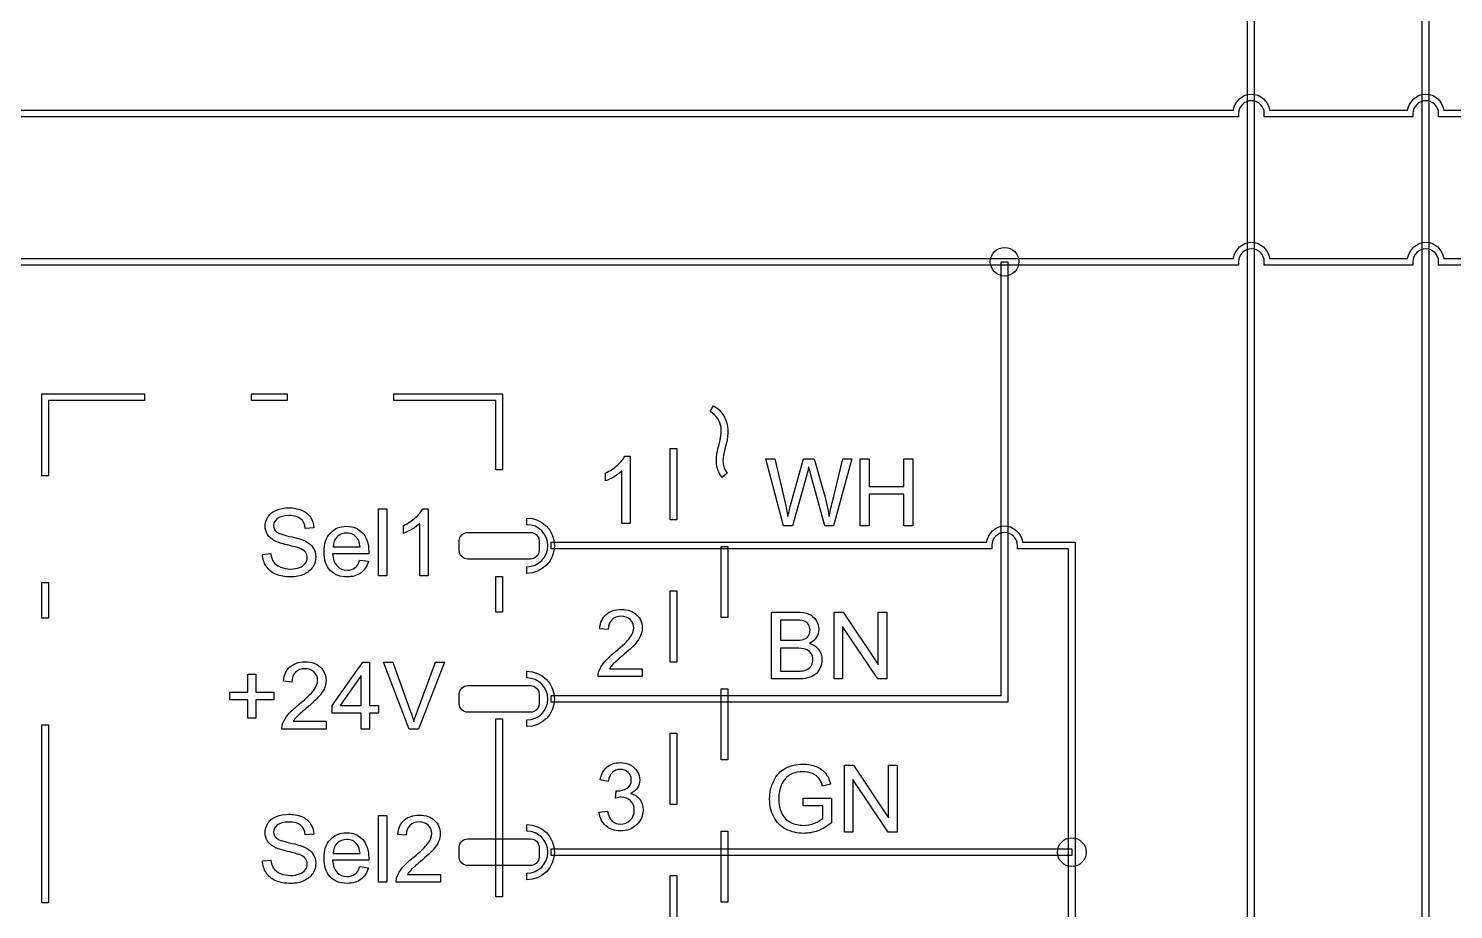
# Model space of a CAD drawing. Extents: x 55 to 793, y 34 to 1048.
# Drawn here: x 252.1 to 394.5, y 685.1 to 773.1 of the extents above; entities that cross this region are included whole.
import ezdxf

# ---------------------------------------------------------------- set-up
doc = ezdxf.new("R2010")
doc.units = 0
doc.layers.add('1', color=7, linetype='CONTINUOUS')

msp = doc.modelspace()

# ---------------------------------------------------------------- linework, layer by layer
at = {"layer": '1', "color": 7}
for points in [[(358.19271, 660.512763), (373.937502, 660.512763), (373.937502, 818.976306), (420.994792, 818.976306), (420.994792, 818.309639), (374.604168, 818.309639), (374.604168, 659.846097), (357.664065, 659.846097), (357.664065, 660.17943)], [(358.19271, 645.203433), (391.382813, 645.203433), (391.382813, 805.302389), (421.226563, 805.302389), (421.226563, 804.635723), (392.04948, 804.635723), (392.04948, 644.536767), (357.664065, 644.536767), (357.664065, 644.8701)], [(92.710325, 764.259437), (92.710325, 764.926103), (372.515005, 764.926103)], [(373.04365, 764.59277), (373.04365, 764.259437), (92.710325, 764.259437)], [(390.457712, 764.59277), (390.457712, 764.259437), (375.608755, 764.259437), (375.608755, 764.59277)], [(376.1374, 764.926103), (389.929067, 764.926103)], [(393.551463, 764.926103), (420.99417, 764.926103), (420.99417, 764.259437), (393.022816, 764.259437), (393.022816, 764.59277)], [(92.710325, 749.454097), (92.710325, 750.120763), (372.515005, 750.120763)], [(373.04365, 749.78743), (373.04365, 749.454097), (92.710325, 749.454097)], [(390.457712, 749.78743), (390.457712, 749.454097), (375.608755, 749.454097), (375.608755, 749.78743)], [(376.1374, 750.120763), (389.929067, 750.120763)], [(393.551463, 750.120763), (420.99417, 750.120763), (420.99417, 749.454097), (393.022816, 749.454097), (393.022816, 749.78743)], [(320.240875, 734.816707), (320.571604, 735.394827)], [(321.329417, 733.230707), (321.329417, 733.233373)], [(311.71357, 730.360021), (312.242222, 730.360021), (312.242222, 723.65176)], [(327.573241, 723.4091), (325.800434, 730.090018), (326.707345, 730.090018), (327.723633, 725.710508)], [(328.306974, 725.578348), (329.578473, 730.090018), (330.644892, 730.090018), (331.601934, 726.708544)], [(332.454158, 725.797095), (333.502348, 730.090018), (334.39103, 730.090018), (332.558977, 723.4091), (331.706753, 723.4091), (330.298534, 728.49954)], [(309.781256, 727.889995), (309.781256, 728.682956)], [(312.242222, 723.65176), (311.4219, 723.65176), (311.4219, 728.878917)], [(321.946604, 728.670868), (321.428375, 728.248927)], [(329.89293, 728.49954), (328.475595, 723.4091), (327.573241, 723.4091)], [(291.535167, 725.117362), (292.063819, 725.117362), (292.063819, 718.4091)], [(289.602852, 722.647336), (289.602852, 723.440296)], [(292.063819, 718.4091), (291.243501, 718.4091), (291.243501, 723.636258)], [(301.93683, 723.519437), (301.93683, 724.186103)], [(280.636901, 723.207876), (279.789236, 723.144075)], [(295.17283, 720.93143), (295.17283, 721.904763)], [(296.02083, 722.75143), (302.298163, 722.75143)], [(303.14483, 721.904763), (303.14483, 720.93143)], [(275.519008, 720.555561), (276.353005, 720.628477)], [(286.12458, 720.619363), (282.515163, 720.619363)], [(282.560176, 721.293835), (285.262689, 721.293835)], [(348.377606, 721.44343), (348.377606, 721.110097), (304.35417, 721.110097), (304.35417, 721.776763), (347.848961, 721.776763)], [(356.046877, 544.427808), (356.046877, 721.110097), (350.940106, 721.110097), (350.940106, 721.44343)], [(351.468751, 721.776763), (356.713543, 721.776763), (356.713543, 544.427808), (356.046877, 544.427808)], [(285.254129, 719.967678), (285.253569, 719.967677)], [(285.253569, 719.967677), (286.101234, 719.862861)], [(302.298163, 720.084763), (296.02083, 720.084763)], [(301.93683, 718.652249), (301.93683, 719.318916)], [(326.370102, 708.102597), (326.370102, 714.783516), (328.876642, 714.783516)], [(328.589529, 713.995113), (327.254227, 713.995113), (327.254227, 711.976254)], [(310.045584, 713.034666), (309.202476, 713.121253)], [(327.254227, 711.976254), (328.698905, 711.976254)], [(328.799167, 711.187851), (327.254227, 711.187851), (327.254227, 708.891)], [(290.18013, 703.102597), (287.591563, 709.783516), (288.548601, 709.783516), (290.284957, 704.930053)], [(290.995901, 704.930053), (292.800604, 709.783516), (293.702961, 709.783516), (291.087048, 703.102597), (290.18013, 703.102597)], [(313.463591, 709.133665), (313.463591, 708.345262), (309.047523, 708.345262)], [(310.186861, 709.133665), (313.463591, 709.133665)], [(278.452399, 707.792001), (277.609295, 707.878588)], [(301.93683, 708.208767), (301.93683, 708.875433)], [(328.917658, 708.102601), (326.370102, 708.102597)], [(327.254227, 708.891), (328.917658, 708.891)], [(295.17283, 705.6221), (295.17283, 706.5941)], [(296.02083, 707.4421), (302.298163, 707.4421)], [(303.14483, 706.5941), (303.14483, 705.6221)], [(302.298163, 704.775433), (296.02083, 704.775433)], [(281.870378, 703.891), (281.870378, 703.102597), (277.454309, 703.102597)], [(278.593679, 703.891), (281.870378, 703.891)], [(301.93683, 703.344183), (301.93683, 704.01085)], [(310.059251, 697.869484), (309.238929, 698.015315)], [(310.774757, 696.201484), (310.865904, 696.921529)], [(332.26275, 697.60852), (331.465214, 697.389797)], [(309.156899, 694.802414), (309.977222, 694.911784)], [(329.5329, 695.41651), (329.5329, 696.200356), (332.363011, 696.204889), (332.363011, 693.725749)], [(331.497115, 694.172383), (331.497115, 695.41651), (329.5329, 695.41651)], [(301.93683, 692.899437), (301.93683, 693.566103)], [(280.636901, 692.594875), (279.789236, 692.531076)], [(289.867211, 692.485499), (289.024093, 692.572083)], [(296.02083, 692.13277), (302.298163, 692.13277)], [(282.560176, 690.680831), (285.262689, 690.680831)], [(295.17283, 690.31277), (295.17283, 691.28477)], [(303.14483, 691.28477), (303.14483, 690.31277)], [(275.519008, 689.942557), (276.353005, 690.015475)], [(286.12458, 690.006351), (282.515163, 690.006351)], [(285.253569, 689.354673), (286.101234, 689.249849)], [(285.254129, 689.354666), (285.253569, 689.354673)], [(302.298163, 689.466103), (296.02083, 689.466103)], [(293.285189, 688.584499), (293.285189, 687.796096), (288.86912, 687.796096)], [(290.008491, 688.584496), (293.285189, 688.584499)], [(301.93683, 688.034853), (301.93683, 688.70152)]]:
    msp.add_lwpolyline(points, dxfattribs=at)
for points in [[(304.35417, 705.775437), (304.35417, 706.442103), (349.325524, 706.442103), (349.325524, 749.788457), (349.99219, 749.788457), (349.99219, 705.775437)], [(253.482224, 728.399948), (253.482224, 736.584843), (263.740036, 736.584843), (263.740036, 735.918176), (254.148891, 735.918176), (254.148891, 728.399948)], [(274.406702, 735.918176), (274.406702, 736.584843), (277.963994, 736.584843), (277.963994, 735.918176)], [(298.83639, 729.011927), (298.83639, 735.918176), (288.630661, 735.918176), (288.630661, 736.584843), (299.503056, 736.584843), (299.503056, 729.011927)], [(316.240875, 724.019698), (316.240875, 731.129067), (316.907542, 731.129067), (316.907542, 724.019698)], [(335.242808, 723.4091), (335.242808, 730.090018), (336.126933, 730.090018), (336.126933, 727.346558), (339.599631, 727.346558), (339.599631, 730.090018), (340.483755, 730.090018), (340.483755, 723.4091), (339.599631, 723.4091), (339.599631, 726.558155), (336.126933, 726.558155), (336.126933, 723.4091)], [(287.111538, 718.4091), (287.111538, 725.090018), (287.931869, 725.090018), (287.931869, 718.4091)], [(275.519008, 720.555561)], [(282.560176, 721.293835)], [(321.355458, 714.238635), (321.355458, 721.34801), (322.022125, 721.34801), (322.022125, 714.238448)], [(253.482224, 714.17599), (253.482224, 717.733282), (254.148891, 717.733282), (254.148891, 714.17599)], [(298.83639, 714.790573), (298.83639, 718.34526), (299.503056, 718.34526), (299.503056, 714.790573)], [(301.93683, 718.652249)], [(316.240875, 709.795802), (316.240875, 716.907782), (316.907542, 716.907782), (316.907542, 709.795802)], [(332.622853, 708.102597), (332.622853, 714.783516), (333.529765, 714.783516), (337.038921, 709.538129), (337.038921, 714.783516), (337.886587, 714.783516), (337.886587, 708.102597), (336.979675, 708.102597), (333.470519, 713.352542), (333.470519, 708.102597)], [(285.378115, 703.102597), (285.378115, 704.702191), (282.479643, 704.702191), (282.479643, 705.454135), (285.528502, 709.783516), (286.198433, 709.783516), (286.198433, 705.454135), (287.100791, 705.454135), (287.100791, 704.702191), (286.198433, 704.702191), (286.198433, 703.102597)], [(274.058946, 704.182665), (274.058946, 706.014676), (272.240566, 706.014676), (272.240566, 706.780293), (274.058946, 706.780293), (274.058946, 708.598633), (274.833695, 708.598633), (274.833695, 706.780293), (276.652071, 706.780293), (276.652071, 706.014676), (274.833695, 706.014676), (274.833695, 704.182665)], [(285.378115, 705.454135), (285.378115, 708.466473), (283.286294, 705.454135)], [(321.355458, 700.014553), (321.355458, 707.126531), (322.022125, 707.126531), (322.022125, 700.014553)], [(253.482224, 685.733283), (253.482224, 703.509324), (254.148891, 703.509324), (254.148891, 685.733283)], [(298.83639, 686.345261), (298.83639, 704.123906), (299.503056, 704.123906), (299.503056, 686.345261)], [(301.93683, 703.344183)], [(316.240875, 695.574386), (316.240875, 702.686365), (316.907542, 702.686365), (316.907542, 695.574386)], [(333.656998, 692.796096), (333.656998, 699.477014), (334.56391, 699.477014), (338.073066, 694.231627), (338.073066, 699.477014), (338.920732, 699.477014), (338.920732, 692.796096), (338.013821, 692.796096), (334.504664, 698.046039), (334.504664, 692.796096)], [(309.156896, 694.802459)], [(287.111538, 687.796096), (287.111538, 694.477014), (287.931869, 694.477014), (287.931869, 687.796096)], [(321.355458, 685.793198), (321.355458, 692.905178), (322.022125, 692.905178), (322.022125, 685.793136)], [(282.560176, 690.680831)], [(304.35417, 690.466097), (304.35417, 691.132763), (356.38021, 691.132763), (356.38021, 690.466097)], [(275.519008, 689.942562)], [(301.93683, 688.034853)], [(316.240875, 681.353032), (316.240875, 688.462406), (316.907542, 688.462406), (316.907542, 681.353032)]]:
    msp.add_lwpolyline(points, close=True, dxfattribs=at)
for points in [[(372.515005, 764.926103), (372.692957, 765.817977), (373.385293, 766.540687), (374.327504, 766.540687)], [(374.327504, 766.540687), (375.269716, 766.540687), (375.959698, 765.817814), (376.1374, 764.926103)], [(389.929067, 764.926103), (390.106833, 765.817814), (390.798419, 766.540687), (391.741567, 766.540687)], [(391.741567, 766.540687), (392.683779, 766.540687), (393.37376, 765.817814), (393.551463, 764.926103)], [(374.327504, 765.87402), (373.615542, 765.87402), (373.04365, 765.304401), (373.04365, 764.59277)], [(375.608755, 764.59277), (375.608755, 765.304733), (375.039467, 765.87402), (374.327504, 765.87402)], [(391.741567, 765.87402), (391.028001, 765.87402), (390.457712, 765.304733), (390.457712, 764.59277)], [(393.022816, 764.59277), (393.022816, 765.304733), (392.453529, 765.87402), (391.741567, 765.87402)], [(348.226167, 749.78743), (348.226167, 750.578097), (348.8675, 751.21943), (349.6595, 751.21943)], [(349.6595, 751.21943), (350.450167, 751.21943), (351.0915, 750.578097), (351.0915, 749.78743)], [(372.515005, 750.120763), (372.692957, 751.012637), (373.385293, 751.735347), (374.327504, 751.735347)], [(374.327504, 751.06868), (373.615542, 751.06868), (373.04365, 750.499061), (373.04365, 749.78743)], [(374.327504, 751.735347), (375.269716, 751.735347), (375.959698, 751.012474), (376.1374, 750.120763)], [(375.608755, 749.78743), (375.608755, 750.499393), (375.039467, 751.06868), (374.327504, 751.06868)], [(389.929067, 750.120763), (390.106833, 751.012474), (390.798419, 751.735347), (391.741567, 751.735347)], [(391.741567, 751.06868), (391.028001, 751.06868), (390.457712, 750.499393), (390.457712, 749.78743)], [(391.741567, 751.735347), (392.683779, 751.735347), (393.37376, 751.012474), (393.551463, 750.120763)], [(393.022816, 749.78743), (393.022816, 750.499393), (392.453529, 751.06868), (391.741567, 751.06868)], [(349.6595, 748.35543), (348.8675, 748.35543), (348.226167, 748.996763), (348.226167, 749.78743)], [(351.0915, 749.78743), (351.0915, 748.996763), (350.450167, 748.35543), (349.6595, 748.35543)], [(321.329417, 733.233373), (321.232629, 733.88316), (320.812505, 734.49084), (320.240875, 734.816707)], [(320.571604, 735.394827), (321.326825, 734.964307), (321.859824, 734.194653), (321.988271, 733.332333)], [(321.988271, 733.332333), (322.131004, 732.421133), (321.80407, 731.557813), (321.634104, 730.769827)], [(320.983062, 730.907787), (321.166078, 731.756267), (321.436064, 732.54988), (321.329417, 733.230707)], [(321.428375, 728.248927), (320.737928, 729.100304), (320.800047, 730.059304), (320.983062, 730.907787)], [(321.634104, 730.769827), (321.464138, 729.981848), (321.415301, 729.326009), (321.946604, 728.670868)], [(309.781256, 728.682956), (310.240028, 728.898665), (310.641074, 729.159947), (310.984394, 729.466801)], [(310.984394, 729.466801), (311.327714, 729.773656), (311.570773, 730.071396), (311.71357, 730.360021)], [(330.088896, 729.283386), (330.019016, 728.976532), (329.953694, 728.71525), (329.89293, 728.49954)], [(330.298534, 728.49954), (330.180043, 728.924883), (330.110163, 729.186165), (330.088896, 729.283386)], [(310.642594, 728.313819), (310.323579, 728.125453), (310.036467, 727.984179), (309.781256, 727.889995)], [(311.4219, 728.878917), (311.224415, 728.690551), (310.964646, 728.502185), (310.642594, 728.313819)], [(331.601934, 726.708544), (331.841955, 725.870011), (332.015134, 725.081608), (332.121472, 724.343335)], [(276.061339, 724.306172), (276.252743, 724.600874), (276.532258, 724.824179), (276.899883, 724.976087)], [(276.899883, 724.976087), (277.267509, 725.127995), (277.676152, 725.203949), (278.125814, 725.203949)], [(278.125814, 725.203949), (278.621039, 725.203949), (279.057025, 725.123438), (279.43377, 724.962415)], [(279.43377, 724.962415), (279.813547, 724.804431), (280.105218, 724.570492), (280.308781, 724.2606)], [(290.805995, 724.224142), (291.14931, 724.530996), (291.392367, 724.828736), (291.535167, 725.117362)], [(327.723633, 725.710508), (327.83301, 725.251745), (327.927195, 724.796021), (328.006189, 724.343335)], [(328.006189, 724.343335), (328.17633, 725.057303), (328.276591, 725.468974), (328.306974, 725.578348)], [(332.121472, 724.343335), (332.206543, 724.765639), (332.317438, 725.250226), (332.454158, 725.797095)], [(275.774219, 723.362823), (275.774219, 723.700059), (275.869926, 724.014508), (276.061339, 724.306172)], [(276.006646, 722.528847), (275.851695, 722.777977), (275.774219, 723.055968), (275.774219, 723.362823)], [(276.99103, 724.12844), (276.747973, 723.933997), (276.626444, 723.69854), (276.626444, 723.422067)], [(276.626444, 723.422067), (276.626444, 723.182052), (276.713035, 722.984572), (276.886217, 722.829626)], [(278.162267, 724.424661), (277.627539, 724.424661), (277.237127, 724.32592), (276.99103, 724.12844)], [(279.324397, 724.101096), (279.063109, 724.316806), (278.675732, 724.424661), (278.162267, 724.424661)], [(279.789236, 723.144075), (279.743636, 723.56638), (279.58869, 723.885387), (279.324397, 724.101096)], [(280.308781, 724.2606), (280.512336, 723.950707), (280.62171, 723.599799), (280.636901, 723.207876)], [(282.295856, 722.683794), (282.715127, 723.133442), (283.25897, 723.358266), (283.927386, 723.358266)], [(283.927386, 723.358266), (284.574531, 723.358266), (285.103183, 723.138), (285.513342, 722.697466)], [(289.602852, 723.440296), (290.061624, 723.656006), (290.462672, 723.917288), (290.805995, 724.224142)], [(291.243501, 723.636258), (291.046017, 723.447892), (290.786249, 723.259526), (290.464196, 723.07116)], [(301.93683, 724.186103), (303.452869, 724.186103), (304.68683, 722.943489), (304.68683, 721.420478)], [(304.020163, 721.420478), (304.020163, 722.585465), (303.090121, 723.519437), (301.93683, 723.519437)], [(347.848961, 721.776763), (348.026622, 722.66918), (348.716144, 723.393951), (349.658857, 723.393951)], [(349.658857, 723.393951), (350.601482, 723.393951), (351.291243, 722.668895), (351.468751, 721.776763)], [(276.72215, 721.909062), (276.403138, 722.076161), (276.164636, 722.282756), (276.006646, 722.528847)], [(278.011881, 721.489796), (277.398158, 721.638666), (276.968248, 721.778421), (276.72215, 721.909062)], [(276.886217, 722.829626), (277.056358, 722.674679), (277.49994, 722.515176), (278.21696, 722.351115)], [(278.21696, 722.351115), (278.93702, 722.190093), (279.43073, 722.048818), (279.69809, 721.927292)], [(279.69809, 721.927292), (280.086986, 721.74804), (280.374101, 721.520178), (280.559434, 721.243705)], [(281.666938, 720.787981), (281.666938, 721.602209), (281.876578, 722.234146), (282.295856, 722.683794)], [(282.984015, 722.305543), (282.728807, 722.053375), (282.587527, 721.716139), (282.560176, 721.293835)], [(283.936492, 722.683794), (283.559756, 722.683794), (283.242263, 722.55771), (282.984015, 722.305543)], [(284.952783, 722.209841), (284.691495, 722.525809), (284.352731, 722.683794), (283.936492, 722.683794)], [(285.262689, 721.293835), (285.226245, 721.700948), (285.122943, 722.006284), (284.952783, 722.209841)], [(285.513342, 722.697466), (285.923501, 722.256933), (286.12858, 721.637148), (286.12858, 720.838111)], [(290.464196, 723.07116), (290.145184, 722.882794), (289.858069, 722.741519), (289.602852, 722.647336)], [(295.17283, 721.904763), (295.17283, 722.370097), (295.554163, 722.75143), (296.02083, 722.75143)], [(302.298163, 722.75143), (302.763496, 722.75143), (303.14483, 722.370097), (303.14483, 721.904763)], [(349.658857, 722.727284), (348.947226, 722.727284), (348.377606, 722.155061), (348.377606, 721.44343)], [(350.940106, 721.44343), (350.940106, 722.155393), (350.370488, 722.727284), (349.658857, 722.727284)], [(275.883593, 719.352449), (275.652689, 719.707914), (275.531161, 720.108952), (275.519008, 720.555561)], [(276.353005, 720.628477), (276.392471, 720.294279), (276.483618, 720.019325), (276.626444, 719.803616)], [(279.201344, 721.166232), (279.022091, 721.236109), (278.625603, 721.343964), (278.011881, 721.489796)], [(279.802916, 720.769751), (279.681387, 720.927736), (279.480864, 721.059896), (279.201344, 721.166232)], [(279.985209, 720.222882), (279.985209, 720.432515), (279.924445, 720.614805), (279.802916, 720.769751)], [(280.559434, 721.243705), (280.744767, 720.970271), (280.837433, 720.654302), (280.837433, 720.295799)], [(282.286736, 718.951412), (281.873538, 719.388908), (281.666938, 720.001097), (281.666938, 720.787981)], [(282.515163, 720.619363), (282.545563, 720.087685), (282.695958, 719.680571), (282.966348, 719.398022)], [(286.12858, 720.838111), (286.12858, 720.789501), (286.127247, 720.716585), (286.12458, 720.619363)], [(296.02083, 720.084763), (295.554163, 720.084763), (295.17283, 720.466097), (295.17283, 720.93143)], [(301.93683, 719.318916), (303.090121, 719.318916), (304.020163, 720.255492), (304.020163, 721.420478)], [(304.68683, 721.420478), (304.68683, 719.897468), (303.452869, 718.652249), (301.93683, 718.652249)], [(303.14483, 720.93143), (303.14483, 720.466097), (302.763496, 720.084763), (302.298163, 720.084763)], [(276.84519, 718.559489), (276.438071, 718.735702), (276.117539, 719.000023), (275.883593, 719.352449)], [(276.626444, 719.803616), (276.772275, 719.590945), (276.997105, 719.417769), (277.300936, 719.28409)], [(277.300936, 719.28409), (277.604757, 719.153449), (277.946556, 719.088129), (278.326333, 719.088129)], [(278.326333, 719.088129), (278.663577, 719.088129), (278.961323, 719.138258), (279.219571, 719.238518)], [(279.219571, 719.238518), (279.477819, 719.338777), (279.669227, 719.475494), (279.793796, 719.64867)], [(280.532088, 719.288648), (280.328524, 718.975717), (280.035333, 718.731145), (279.652516, 718.554932)], [(279.793796, 719.64867), (279.921405, 719.824883), (279.985209, 720.016287), (279.985209, 720.222882)], [(280.837433, 720.295799), (280.837433, 719.940334), (280.735651, 719.604617), (280.532088, 719.288648)], [(282.966348, 719.398022), (283.236747, 719.115473), (283.573991, 718.974199), (283.978079, 718.974199)], [(283.978079, 718.974199), (284.27886, 718.974199), (284.535589, 719.053191), (284.748264, 719.211175)], [(284.748264, 719.211175), (284.960939, 719.36916), (285.129561, 719.621327), (285.254129, 719.967678)], [(286.101234, 719.862861), (285.967554, 719.367641), (285.719941, 718.983313), (285.358395, 718.709879)], [(278.367346, 718.295169), (277.762743, 718.295169), (277.255358, 718.383276), (276.84519, 718.559489)], [(279.652516, 718.554932), (279.27274, 718.381757), (278.84435, 718.295169), (278.367346, 718.295169)], [(283.972959, 718.299727), (283.26505, 718.299727), (282.702975, 718.516955), (282.286736, 718.951412)], [(285.358395, 718.709879), (284.996841, 718.436444), (284.535029, 718.299727), (283.972959, 718.299727)], [(309.854176, 714.556784), (310.230916, 714.887944), (310.736781, 715.053524), (311.371772, 715.053524)], [(311.371772, 715.053524), (312.012839, 715.053524), (312.520223, 714.875791), (312.893925, 714.520326)], [(328.876642, 714.783516), (329.387065, 714.783516), (329.795706, 714.715157), (330.102568, 714.57844)], [(309.202476, 713.121253), (309.2602, 713.750152), (309.477433, 714.228663), (309.854176, 714.556784)], [(310.405614, 714.01903), (310.168633, 713.782053), (310.048623, 713.453932), (310.045584, 713.034666)], [(311.353542, 714.374495), (310.958573, 714.374495), (310.642597, 714.256007), (310.405614, 714.01903)], [(312.260454, 714.037259), (312.029548, 714.262083), (311.727245, 714.374495), (311.353542, 714.374495)], [(312.61137, 713.216955), (312.61137, 713.542039), (312.494398, 713.815473), (312.260454, 714.037259)], [(312.893925, 714.520326), (313.267627, 714.164861), (313.454479, 713.724328), (313.454479, 713.198726)], [(329.605817, 713.899411), (329.408332, 713.963212), (329.069569, 713.995113), (328.589529, 713.995113)], [(330.061552, 713.55306), (329.955214, 713.723197), (329.803302, 713.838648), (329.605817, 713.899411)], [(330.221059, 712.969733), (330.221059, 713.191519), (330.16789, 713.385961), (330.061552, 713.55306)], [(330.102568, 714.57844), (330.412467, 714.444761), (330.654007, 714.236647), (330.827186, 713.954098)], [(330.827186, 713.954098), (331.003403, 713.674587), (331.091512, 713.381404), (331.091512, 713.07455)], [(310.756531, 710.815288), (311.482668, 711.410768), (311.973341, 711.881683), (312.228552, 712.228034)], [(312.228552, 712.228034), (312.483764, 712.577422), (312.61137, 712.907063), (312.61137, 713.216955)], [(313.290414, 712.410323), (313.181038, 712.152079), (312.998744, 711.880164), (312.743533, 711.594576)], [(313.454479, 713.198726), (313.454479, 712.931368), (313.39979, 712.668567), (313.290414, 712.410323)], [(328.698905, 711.976254), (329.090837, 711.976254), (329.371873, 712.002079), (329.542014, 712.053727)], [(329.542014, 712.053727), (329.766843, 712.120566), (329.935465, 712.231459), (330.04788, 712.386406)], [(330.04788, 712.386406), (330.163332, 712.541352), (330.221059, 712.735794), (330.221059, 712.969733)], [(330.859087, 712.267918), (330.704137, 712.015751), (330.470194, 711.812194), (330.157256, 711.657247)], [(331.091512, 713.07455), (331.091512, 712.788963), (331.014037, 712.520085), (330.859087, 712.267918)], [(309.680996, 709.80358), (309.930131, 710.095244), (310.288643, 710.43248), (310.756531, 710.815288)], [(312.743533, 711.594576), (312.49136, 711.308989), (312.070565, 710.917066), (311.481148, 710.418808)], [(329.774439, 711.07392), (329.54961, 711.149874), (329.224519, 711.187851), (328.799167, 711.187851)], [(330.307649, 710.686559), (330.180043, 710.871884), (330.002306, 711.001004), (329.774439, 711.07392)], [(330.157256, 711.657247), (330.561341, 711.538759), (330.87124, 711.336721), (331.086954, 711.051134)], [(330.499057, 710.03943), (330.499057, 710.288559), (330.435255, 710.504269), (330.307649, 710.686559)], [(331.086954, 711.051134), (331.305707, 710.765547), (331.415083, 710.428311), (331.415083, 710.039426)], [(277.609295, 707.878588), (277.666984, 708.507488), (277.884214, 708.985998), (278.260987, 709.31412)], [(278.260987, 709.31412), (278.637732, 709.645279), (279.143598, 709.810859), (279.778583, 709.810859)], [(279.760356, 709.13183), (279.365388, 709.13183), (279.049411, 709.013342), (278.812425, 708.776365)], [(280.667274, 708.794594), (280.436368, 709.019418), (280.134062, 709.13183), (279.760356, 709.13183)], [(279.778583, 709.810859), (280.419648, 709.810859), (280.927033, 709.633127), (281.300739, 709.277662)], [(281.300739, 709.277662), (281.674445, 708.922197), (281.861298, 708.481663), (281.861298, 707.956061)], [(309.143229, 708.914918), (309.255644, 709.215696), (309.4349, 709.511916), (309.680996, 709.80358)], [(310.533221, 709.575718), (310.393462, 709.429886), (310.278009, 709.282535), (310.186861, 709.133665)], [(311.481148, 710.418808), (310.988954, 710.005618), (310.672978, 709.724588), (310.533221, 709.575718)], [(329.519227, 708.922906), (329.722789, 708.959367), (329.89293, 709.02013), (330.02965, 709.105195)], [(330.02965, 709.105195), (330.166371, 709.190259), (330.278785, 709.313305), (330.366894, 709.474332)], [(330.366894, 709.474332), (330.455003, 709.638393), (330.499057, 709.826759), (330.499057, 710.03943)], [(331.21456, 709.164436), (331.083916, 708.897077), (330.921371, 708.690482), (330.726924, 708.54465)], [(331.415083, 710.039426), (331.415083, 709.726495), (331.348242, 709.434832), (331.21456, 709.164436)], [(278.812425, 708.776365), (278.575448, 708.539389), (278.455439, 708.211267), (278.452399, 707.792001)], [(280.635367, 706.985369), (280.890576, 707.334758), (281.01818, 707.664398), (281.01818, 707.974291)], [(281.01818, 707.974291), (281.01818, 708.299374), (280.901211, 708.572809), (280.667274, 708.794594)], [(281.861298, 707.956061), (281.861298, 707.688703), (281.806609, 707.425902), (281.697231, 707.167658)], [(301.93683, 708.875433), (303.452869, 708.875433), (304.68683, 707.631664), (304.68683, 706.109808)], [(304.020163, 706.109808), (304.020163, 707.273284), (303.090121, 708.208767), (301.93683, 708.208767)], [(309.047523, 708.345262), (309.041479, 708.542743), (309.073381, 708.732629), (309.143229, 708.914918)], [(328.917658, 708.891), (329.203252, 708.891), (329.403775, 708.901636), (329.519227, 708.922906)], [(329.993191, 708.211972), (329.701521, 708.139058), (329.34301, 708.102601), (328.917658, 708.102601)], [(330.726924, 708.54465), (330.532477, 708.398818), (330.2879, 708.287926), (329.993191, 708.211972)], [(279.163344, 705.572624), (279.889485, 706.168103), (280.380159, 706.639018), (280.635367, 706.985369)], [(281.150353, 706.351912), (280.898176, 706.066324), (280.477381, 705.674402), (279.887969, 705.176143)], [(281.697231, 707.167658), (281.587854, 706.909414), (281.405561, 706.637499), (281.150353, 706.351912)], [(295.17283, 706.5941), (295.17283, 707.060767), (295.554163, 707.4421), (296.02083, 707.4421)], [(302.298163, 707.4421), (302.763496, 707.4421), (303.14483, 707.060767), (303.14483, 706.5941)], [(278.087814, 704.560916), (278.336951, 704.852579), (278.695461, 705.189815), (279.163344, 705.572624)], [(279.887969, 705.176143), (279.395775, 704.762953), (279.079798, 704.481923), (278.940038, 704.333053)], [(290.284957, 704.930053), (290.424716, 704.541168), (290.541689, 704.176588), (290.635876, 703.836314)], [(290.635876, 703.836314), (290.739173, 704.200893), (290.859182, 704.565473), (290.995901, 704.930053)], [(296.02083, 704.775433), (295.554163, 704.775433), (295.17283, 705.156767), (295.17283, 705.6221)], [(301.93683, 704.01085), (303.090121, 704.01085), (304.020163, 704.944822), (304.020163, 706.109808)], [(304.68683, 706.109808), (304.68683, 704.586798), (303.452869, 703.344183), (301.93683, 703.344183)], [(303.14483, 705.6221), (303.14483, 705.156767), (302.763496, 704.775433), (302.298163, 704.775433)], [(277.454309, 703.102597), (277.448086, 703.300079), (277.479997, 703.489964), (277.550042, 703.672254)], [(277.550042, 703.672254), (277.662459, 703.973031), (277.841716, 704.269252), (278.087814, 704.560916)], [(278.940038, 704.333053), (278.800279, 704.187221), (278.684826, 704.03987), (278.593679, 703.891)], [(309.238929, 698.015315), (309.33919, 698.565222), (309.567057, 698.990565), (309.92253, 699.291343)], [(309.92253, 699.291343), (310.278003, 699.595159), (310.720065, 699.747068), (311.248717, 699.747068)], [(311.266948, 699.072595), (310.947934, 699.072595), (310.682088, 698.972336), (310.469411, 698.771817)], [(311.248717, 699.747068), (311.613306, 699.747068), (311.94903, 699.668075), (312.255891, 699.510091)], [(312.055369, 698.776375), (311.851807, 698.973855), (311.589, 699.072595), (311.266948, 699.072595)], [(312.255891, 699.510091), (312.562752, 699.355144), (312.796696, 699.142473), (312.957723, 698.872076)], [(326.588854, 697.922971), (326.862295, 698.488068), (327.254227, 698.907335), (327.764649, 699.18077)], [(327.764649, 699.18077), (328.275072, 699.454204), (328.86297, 699.590921), (329.528342, 699.590921)], [(329.528342, 699.590921), (330.011421, 699.590921), (330.447407, 699.511929), (330.8363, 699.353944)], [(330.8363, 699.353944), (331.228232, 699.198998), (331.535093, 698.981769), (331.756884, 698.702259)], [(310.469411, 698.771817), (310.256735, 698.571299), (310.120015, 698.270521), (310.059251, 697.869484)], [(311.941434, 697.185897), (312.220952, 697.368187), (312.36071, 697.649216), (312.36071, 698.028987)], [(312.36071, 698.028987), (312.36071, 698.329765), (312.25893, 698.578894), (312.055369, 698.776375)], [(312.957723, 698.872076), (313.121787, 698.60168), (313.203819, 698.314574), (313.203819, 698.010758)], [(313.203819, 698.010758), (313.203819, 697.722132), (313.126344, 697.459331), (312.971395, 697.222355)], [(326.183251, 696.104631), (326.183251, 696.754797), (326.318452, 697.36091), (326.588854, 697.922971)], [(327.769207, 698.164528), (327.589951, 697.964009), (327.450193, 697.743742), (327.349931, 697.503728)], [(328.48471, 698.647596), (328.190002, 698.52607), (327.951501, 698.365047), (327.769207, 698.164528)], [(329.5329, 698.834442), (329.128815, 698.834442), (328.779418, 698.77216), (328.48471, 698.647596)], [(330.453483, 698.656711), (330.177004, 698.775199), (329.870143, 698.834442), (329.5329, 698.834442)], [(331.091512, 698.191872), (330.942638, 698.386314), (330.729962, 698.54126), (330.453483, 698.656711)], [(331.465214, 697.389797), (331.364952, 697.730071), (331.240385, 697.99743), (331.091512, 698.191872)], [(331.756884, 698.702259), (331.978675, 698.422748), (332.147297, 698.058168), (332.26275, 697.60852)], [(311.35354, 696.292629), (311.19859, 696.292629), (311.005662, 696.262247), (310.774757, 696.201484)], [(310.865904, 696.921529), (310.920588, 696.915485), (310.964641, 696.912462), (310.998063, 696.912462)], [(310.998063, 696.912462), (311.34746, 696.912462), (311.661917, 697.003607), (311.941434, 697.185897)], [(312.292352, 695.923492), (312.046256, 696.169583), (311.733318, 696.292629), (311.35354, 696.292629)], [(312.971395, 697.222355), (312.816445, 696.985378), (312.587058, 696.797012), (312.283235, 696.657257)], [(312.283235, 696.657257), (312.678205, 696.566112), (312.985067, 696.376227), (313.203819, 696.087602)], [(327.349931, 697.503728), (327.17979, 697.090538), (327.09472, 696.642409), (327.09472, 696.159341)], [(309.817712, 693.4444), (309.431857, 693.793788), (309.211585, 694.246475), (309.156896, 694.802459)], [(309.977222, 694.911784), (310.071407, 694.446945), (310.230913, 694.111228), (310.455742, 693.904634)], [(312.260451, 694.000337), (312.527815, 694.267694), (312.661498, 694.598854), (312.661498, 694.993814)], [(312.661498, 694.993814), (312.661498, 695.370547), (312.538449, 695.68044), (312.292352, 695.923492)], [(313.531948, 695.012093), (313.531948, 694.428765), (313.319272, 693.933544), (312.89392, 693.526431)], [(313.203819, 696.087602), (313.422572, 695.802014), (313.531948, 695.443511), (313.531948, 695.012093)], [(326.593412, 694.322749), (326.319971, 694.854427), (326.183251, 695.448387), (326.183251, 696.104631)], [(327.09472, 696.159341), (327.09472, 695.563861), (327.1965, 695.065602), (327.400062, 694.664565)], [(275.774219, 692.749821), (275.774219, 693.087058), (275.869926, 693.401507), (276.061339, 693.693171)], [(276.061339, 693.693171), (276.252743, 693.987872), (276.532258, 694.211177), (276.899883, 694.363085)], [(276.99103, 693.515441), (276.747973, 693.320999), (276.626444, 693.085541), (276.626444, 692.809068)], [(276.899883, 694.363085), (277.267509, 694.514993), (277.676152, 694.590947), (278.125814, 694.590947)], [(278.162267, 693.811662), (277.627539, 693.811662), (277.237127, 693.712921), (276.99103, 693.515441)], [(278.125814, 694.590947), (278.621039, 694.590947), (279.057025, 694.510436), (279.43377, 694.349414)], [(279.324397, 693.488098), (279.063109, 693.703807), (278.675732, 693.811662), (278.162267, 693.811662)], [(279.789236, 692.531076), (279.743636, 692.953381), (279.58869, 693.272388), (279.324397, 693.488098)], [(279.43377, 694.349414), (279.813547, 694.191429), (280.105218, 693.957491), (280.308781, 693.647599)], [(280.308781, 693.647599), (280.512336, 693.337706), (280.62171, 692.986798), (280.636901, 692.594875)], [(289.024093, 692.572083), (289.081782, 693.200983), (289.299017, 693.679494), (289.675798, 694.007615)], [(289.675798, 694.007615), (290.052535, 694.338775), (290.5584, 694.504355), (291.193394, 694.504355)], [(290.227237, 693.469863), (289.990251, 693.232886), (289.870242, 692.904765), (289.867211, 692.485499)], [(291.175168, 693.825328), (290.7802, 693.825328), (290.464223, 693.70684), (290.227237, 693.469863)], [(292.082072, 693.488092), (291.851166, 693.712916), (291.548864, 693.825328), (291.175168, 693.825328)], [(291.193394, 694.504355), (291.834459, 694.504355), (292.341845, 694.326623), (292.71555, 693.971158)], [(292.432991, 692.667789), (292.432991, 692.992872), (292.316018, 693.266307), (292.082072, 693.488092)], [(292.71555, 693.971158), (293.089247, 693.615693), (293.276096, 693.175159), (293.276096, 692.649557)], [(301.93683, 693.566103), (303.452869, 693.566103), (304.68683, 692.322334), (304.68683, 690.800478)], [(311.28062, 692.920317), (310.694241, 692.920317), (310.206605, 693.095011), (309.817712, 693.4444)], [(310.455742, 693.904634), (310.68361, 693.701077), (310.960089, 693.599299), (311.28518, 693.599299)], [(312.89392, 693.526431), (312.468567, 693.122355), (311.930801, 692.920317), (311.28062, 692.920317)], [(311.28518, 693.599299), (311.671035, 693.599299), (311.996125, 693.732978), (312.260451, 694.000337)], [(327.805666, 693.101407), (327.270937, 693.383956), (326.866852, 693.79107), (326.593412, 694.322749)], [(327.400062, 694.664565), (327.606662, 694.263528), (327.905927, 693.965789), (328.297859, 693.771346)], [(328.297859, 693.771346), (328.689791, 693.576903), (329.106028, 693.479682), (329.546572, 693.479682)], [(329.546572, 693.479682), (329.929389, 693.479682), (330.303091, 693.552598), (330.667679, 693.698429)], [(330.667679, 693.698429), (331.032266, 693.8473), (331.308745, 694.005284), (331.497115, 694.172383)], [(332.363011, 693.725749), (331.928544, 693.379398), (331.480405, 693.118116), (331.018594, 692.941903)], [(276.006646, 691.915846), (275.851695, 692.164975), (275.774219, 692.442967), (275.774219, 692.749821)], [(276.626444, 692.809068), (276.626444, 692.569054), (276.713035, 692.371573), (276.886217, 692.216627)], [(276.886217, 692.216627), (277.056358, 692.06168), (277.49994, 691.902177), (278.21696, 691.738116)], [(281.666938, 690.17497), (281.666938, 690.989198), (281.876578, 691.621135), (282.295856, 692.070782)], [(282.295856, 692.070782), (282.715127, 692.520431), (283.25897, 692.745255), (283.927386, 692.745255)], [(283.936492, 692.070789), (283.559756, 692.070789), (283.242263, 691.944706), (282.984015, 691.692539)], [(283.927386, 692.745255), (284.574531, 692.745255), (285.103183, 692.524988), (285.513342, 692.084454)], [(284.952783, 691.596837), (284.691495, 691.912805), (284.352731, 692.070789), (283.936492, 692.070789)], [(285.513342, 692.084454), (285.923501, 691.643921), (286.12858, 691.024136), (286.12858, 690.225099)], [(292.050179, 691.678867), (292.305387, 692.028256), (292.432991, 692.357896), (292.432991, 692.667789)], [(293.276096, 692.649557), (293.276096, 692.382199), (293.221411, 692.119398), (293.112043, 691.861154)], [(295.17283, 691.28477), (295.17283, 691.751437), (295.554163, 692.13277), (296.02083, 692.13277)], [(304.020163, 690.800478), (304.020163, 691.963954), (303.090121, 692.899437), (301.93683, 692.899437)], [(302.298163, 692.13277), (302.763496, 692.13277), (303.14483, 691.751437), (303.14483, 691.28477)], [(329.596702, 692.68214), (328.940445, 692.68214), (328.343432, 692.821896), (327.805666, 693.101407)], [(331.018594, 692.941903), (330.556783, 692.768728), (330.082819, 692.68214), (329.596702, 692.68214)], [(354.94883, 690.79943), (354.94883, 691.590097), (355.590163, 692.23143), (356.38083, 692.23143)], [(356.38083, 692.23143), (357.171497, 692.23143), (357.81283, 691.590097), (357.81283, 690.79943)], [(276.72215, 691.296061), (276.403138, 691.463159), (276.164636, 691.669755), (276.006646, 691.915846)], [(278.011881, 690.876795), (277.398158, 691.025665), (276.968248, 691.16542), (276.72215, 691.296061)], [(279.201344, 690.553231), (279.022091, 690.623105), (278.625603, 690.73096), (278.011881, 690.876795)], [(278.21696, 691.738116), (278.93702, 691.577093), (279.43073, 691.435819), (279.69809, 691.314292)], [(279.802916, 690.15675), (279.681387, 690.314735), (279.480864, 690.446895), (279.201344, 690.553231)], [(279.69809, 691.314292), (280.086986, 691.135041), (280.374101, 690.907179), (280.559434, 690.630706)], [(280.559434, 690.630706), (280.744767, 690.357272), (280.837433, 690.041303), (280.837433, 689.6828)], [(282.984015, 691.692539), (282.728807, 691.440371), (282.587527, 691.103135), (282.560176, 690.680831)], [(285.262689, 690.680831), (285.226245, 691.087944), (285.122943, 691.393279), (284.952783, 691.596837)], [(290.578156, 690.266121), (291.304287, 690.861601), (291.794962, 691.332516), (292.050179, 691.678867)], [(292.565151, 691.045407), (292.312983, 690.75982), (291.892188, 690.367897), (291.302767, 689.869639)], [(293.112043, 691.861154), (293.002665, 691.60291), (292.820368, 691.330994), (292.565151, 691.045407)], [(301.93683, 688.70152), (303.090121, 688.70152), (304.020163, 689.635492), (304.020163, 690.800478)], [(304.68683, 690.800478), (304.68683, 689.277468), (303.452869, 688.034853), (301.93683, 688.034853)], [(356.38083, 689.36743), (355.590163, 689.36743), (354.94883, 690.00743), (354.94883, 690.79943)], [(357.81283, 690.79943), (357.81283, 690.00743), (357.171497, 689.36743), (356.38083, 689.36743)], [(275.883593, 688.739451), (275.652689, 689.094916), (275.531161, 689.495953), (275.519008, 689.942562)], [(276.353005, 690.015475), (276.392471, 689.681278), (276.483618, 689.406325), (276.626444, 689.190614)], [(276.626444, 689.190614), (276.772275, 688.977943), (276.997105, 688.804768), (277.300936, 688.671089)], [(279.793796, 689.035669), (279.921405, 689.211882), (279.985209, 689.403286), (279.985209, 689.609881)], [(279.985209, 689.609881), (279.985209, 689.819514), (279.924445, 690.001804), (279.802916, 690.15675)], [(280.837433, 689.6828), (280.837433, 689.327335), (280.735651, 688.991618), (280.532088, 688.675649)], [(282.286736, 688.338401), (281.873538, 688.775896), (281.666938, 689.388086), (281.666938, 690.17497)], [(282.515163, 690.006351), (282.545563, 689.474673), (282.695958, 689.06756), (282.966348, 688.785011)], [(284.748264, 688.598164), (284.960939, 688.756148), (285.129561, 689.008316), (285.254129, 689.354666)], [(286.101234, 689.249849), (285.967554, 688.754629), (285.719941, 688.370302), (285.358395, 688.096867)], [(286.12858, 690.225099), (286.12858, 690.176487), (286.127247, 690.103571), (286.12458, 690.006351)], [(288.964853, 688.365751), (289.077271, 688.666529), (289.256528, 688.96275), (289.502625, 689.254413)], [(289.502625, 689.254413), (289.751753, 689.546077), (290.110264, 689.883313), (290.578156, 690.266121)], [(291.302767, 689.869639), (290.810573, 689.456448), (290.494596, 689.175418), (290.354836, 689.026549)], [(296.02083, 689.466103), (295.554163, 689.466103), (295.17283, 689.847437), (295.17283, 690.31277)], [(303.14483, 690.31277), (303.14483, 689.847437), (302.763496, 689.466103), (302.298163, 689.466103)], [(276.84519, 687.94649), (276.438071, 688.122703), (276.117539, 688.387023), (275.883593, 688.739451)], [(278.367346, 687.68217), (277.762743, 687.68217), (277.255358, 687.770276), (276.84519, 687.94649)], [(277.300936, 688.671089), (277.604757, 688.540448), (277.946556, 688.475127), (278.326333, 688.475127)], [(278.326333, 688.475127), (278.663577, 688.475127), (278.961323, 688.525257), (279.219571, 688.625517)], [(279.652516, 687.941932), (279.27274, 687.768757), (278.84435, 687.68217), (278.367346, 687.68217)], [(279.219571, 688.625517), (279.477819, 688.725776), (279.669227, 688.862494), (279.793796, 689.035669)], [(280.532088, 688.675649), (280.328524, 688.362718), (280.035333, 688.118146), (279.652516, 687.941932)], [(283.972959, 687.686715), (283.26505, 687.686715), (282.702975, 687.903944), (282.286736, 688.338401)], [(282.966348, 688.785011), (283.236747, 688.502462), (283.573991, 688.361187), (283.978079, 688.361187)], [(285.358395, 688.096867), (284.996841, 687.823432), (284.535029, 687.686715), (283.972959, 687.686715)], [(283.978079, 688.361187), (284.27886, 688.361187), (284.535589, 688.440179), (284.748264, 688.598164)], [(288.86912, 687.796096), (288.862898, 687.993576), (288.894809, 688.183461), (288.964853, 688.365751)], [(290.354836, 689.026549), (290.215086, 688.880717), (290.099637, 688.733366), (290.008491, 688.584496)]]:
    msp.add_open_spline(points, degree=3, dxfattribs=at)

doc.saveas('drawing.dxf')
